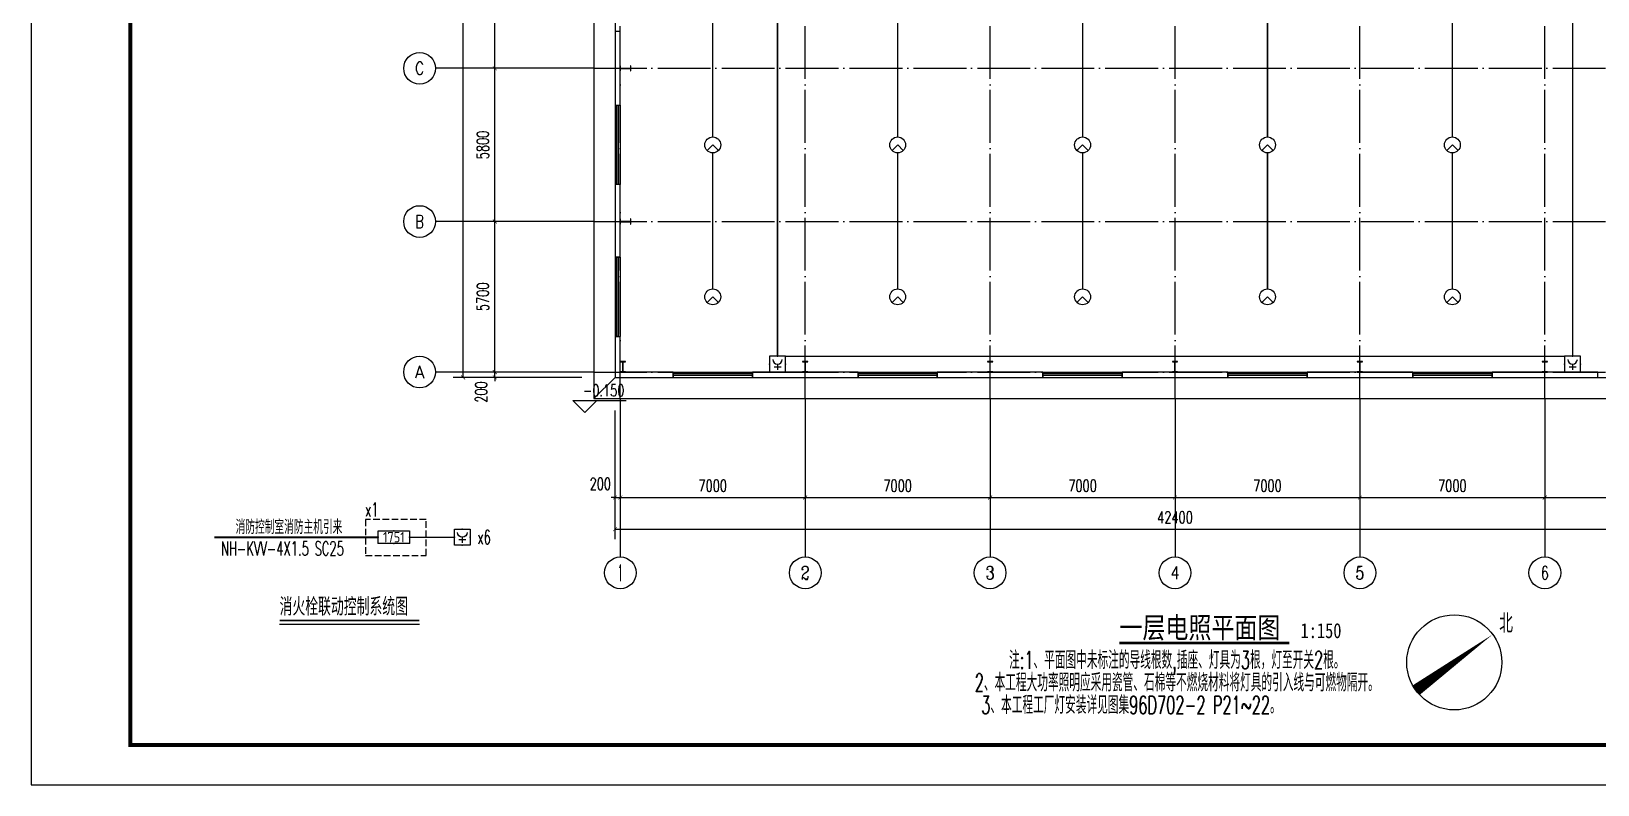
# Model space of a CAD drawing. Extents: x 33088 to 140010, y 13737 to 369010.
# Drawn here: x 33293 to 92590, y 212556 to 241076 of the extents above; entities that cross this region are included whole.
import ezdxf
from ezdxf.enums import TextEntityAlignment as Align

# ---------------------------------------------------------------- set-up
doc = ezdxf.new("R2010")
doc.units = 0
doc.header["$LTSCALE"] = 1000
doc.header["$MEASUREMENT"] = 0
for name, pattern in [('CONTINOUS', [0]), ('DASH', [0.35, 0.25, -0.1]), ('DOTE', [2.42, 2, -0.2, 0.02, -0.2])]:
    doc.linetypes.add(name, pattern=pattern)
doc.layers.get('0').update_dxf_attribs({"linetype": 'CONTINUOUS'})
doc.layers.get('DEFPOINTS').update_dxf_attribs({"linetype": 'CONTINUOUS'})
for name, color, linetype in [('AXIS', 3, 'CONTINUOUS'), ('AXIS_TEXT', 7, 'CONTINUOUS'), ('COLUMN', 99, 'CONTINUOUS'), ('DIM_ELEV', 3, 'CONTINUOUS'), ('DIM_SYMB', 3, 'CONTINUOUS'), ('DOTE', 1, 'DOTE'), ('DOTLN', 2, 'CONTINUOUS'), ('EQUIP-消防', 3, 'CONTINUOUS'), ('EQUIP-照明', 3, 'CONTINUOUS'), ('EQUIP-箱柜', 3, 'CONTINUOUS'), ('EQUIP_标注', 4, 'CONTINUOUS'), ('GROUND', 2, 'CONTINUOUS'), ('PUB_TEXT', 7, 'CONTINUOUS'), ('PUB_TITLE', 4, 'CONTINUOUS'), ('TEL_SYMB', 3, 'CONTINUOUS'), ('TEL_TEXT', 7, 'CONTINUOUS'), ('WALL', 9, 'CONTINUOUS'), ('WINDOW', 99, 'CONTINUOUS'), ('WIRE-照明', 1, 'CONTINUOUS')]:
    doc.layers.add(name, color=color, linetype=linetype)
doc.styles.add('_TCH_AXIS', font='COMPLEX', dxfattribs={"bigfont": 'GBCBIG'})
doc.styles.add('_TCH_DIM', font='SIMPLEX', dxfattribs={"bigfont": 'GBCBIG'})
doc.styles.add('_TCH_LABEL', font='COMPLEX', dxfattribs={"bigfont": 'GBCBIG'})
doc.styles.add('COMPLEX', font='COMPLEX')
doc.styles.add('DIM_FONT', font='SIMPLEX', dxfattribs={"width": 0.7, "bigfont": 'GBCBIG'})
doc.styles.get("Standard").update_dxf_attribs({"font": 'gbenor.shx', "bigfont": 'gbcbig.shx'})
doc.styles.add('STY53', font='COMPLEX', dxfattribs={"width": 0.6, "bigfont": 'HZTXT'})
doc.styles.add('新宋体', font='', dxfattribs={"width": 0.8})
doc.styles.get('新宋体').set_extended_font_data('NSimSun')
doc.dimstyles.new('DIMN150', dxfattribs={"dimscale": 1.5, "dimtxt": 300, "dimasz": 100, "dimexe": 250, "dimexo": 300, "dimgap": 150, "dimtad": 1, "dimdec": 0, "dimzin": 0, "dimtxsty": 'DIM_FONT', "dimblk": 'ARCHTICK', "dimcen": 0.09, "dimclrt": 7, "dimazin": 3, "dimtfac": 1, "dimtdec": 0, "dimtix": 1, "dimtmove": 0, "dimatfit": 3, "dimtolj": 1, "dimtzin": 0})

# ---------------------------------------------------------------- blocks, each defined once
blk = doc.blocks.new('_AXISO')
blk.add_circle((0, 0), 0.5)
at = {"layer": 'AXIS_TEXT', "style": 'COMPLEX', "width": 1.041667}
blk.add_attdef('A', text='', height=0.56, dxfattribs=at).set_placement((-0.25, -0.28), (0.25, -0.28), align=Align.FIT)
blk = doc.blocks.new('_ARCHTICK')
at = {"color": 0, "linetype": 'BYBLOCK', "const_width": 0.15}
blk.add_lwpolyline([(-0.5, -0.5), (0.5, 0.5)], dxfattribs=at)
blk = doc.blocks.new('*D74')
at = {"layer": 'AXIS', "color": 0}
for p, q in [((165343, 234065), (165343, 229190)), ((207743, 234065), (207743, 229190)), ((165343, 229565), (207743, 229565))]:
    blk.add_line(p, q, dxfattribs=at)
at = {"layer": 'DEFPOINTS', "color": 0}
for p in [(165343, 234515), (207743, 234515), (207743, 229565)]:
    blk.add_point(p, dxfattribs=at)
at = {"layer": 'AXIS', "color": 0, "xscale": 150, "yscale": 150, "zscale": 150, "rotation": 180}
blk.add_blockref('_ARCHTICK', (165343, 229565), dxfattribs=at)
at = {"layer": 'AXIS', "color": 0, "xscale": 150, "yscale": 150, "zscale": 150}
blk.add_blockref('_ARCHTICK', (207743, 229565), dxfattribs=at)
at = {"layer": 'AXIS', "color": 7, "insert": (186543, 230015), "char_height": 450, "attachment_point": 5, "style": 'DIM_FONT'}
blk.add_mtext('\\A1;42400', dxfattribs=at)
blk = doc.blocks.new('*D75')
at = {"layer": 'AXIS', "color": 0}
for p, q in [((165343, 234065), (165343, 230390)), ((165543, 234065), (165543, 230390)), ((165343, 230765), (165193, 230765)), ((165343, 230765), (165543, 230765)), ((165543, 230765), (165693, 230765))]:
    blk.add_line(p, q, dxfattribs=at)
at = {"layer": 'DEFPOINTS', "color": 0}
for p in [(165343, 234515), (165543, 234515), (165543, 230765)]:
    blk.add_point(p, dxfattribs=at)
at = {"layer": 'AXIS', "color": 0, "xscale": 150, "yscale": 150, "zscale": 150}
blk.add_blockref('_ARCHTICK', (165343, 230765), dxfattribs=at)
at = {"layer": 'AXIS', "color": 0, "xscale": 150, "yscale": 150, "zscale": 150, "rotation": 180}
blk.add_blockref('_ARCHTICK', (165543, 230765), dxfattribs=at)
at = {"layer": 'AXIS', "color": 7, "insert": (164788, 231283), "char_height": 450, "attachment_point": 5, "style": 'DIM_FONT'}
blk.add_mtext('\\A1;200', dxfattribs=at)
blk = doc.blocks.new('*D76')
at = {"layer": 'AXIS', "color": 0}
for p, q in [((165543, 234065), (165543, 230390)), ((172543, 234065), (172543, 230390)), ((165543, 230765), (172543, 230765))]:
    blk.add_line(p, q, dxfattribs=at)
at = {"layer": 'DEFPOINTS', "color": 0}
for p in [(165543, 234515), (172543, 234515), (172543, 230765)]:
    blk.add_point(p, dxfattribs=at)
at = {"layer": 'AXIS', "color": 0, "xscale": 150, "yscale": 150, "zscale": 150, "rotation": 180}
blk.add_blockref('_ARCHTICK', (165543, 230765), dxfattribs=at)
at = {"layer": 'AXIS', "color": 0, "xscale": 150, "yscale": 150, "zscale": 150}
blk.add_blockref('_ARCHTICK', (172543, 230765), dxfattribs=at)
at = {"layer": 'AXIS', "color": 7, "insert": (169043, 231215), "char_height": 450, "attachment_point": 5, "style": 'DIM_FONT'}
blk.add_mtext('\\A1;7000', dxfattribs=at)
blk = doc.blocks.new('*D77')
at = {"layer": 'AXIS', "color": 0}
for p, q in [((172543, 234065), (172543, 230390)), ((179543, 234065), (179543, 230390)), ((172543, 230765), (179543, 230765))]:
    blk.add_line(p, q, dxfattribs=at)
at = {"layer": 'DEFPOINTS', "color": 0}
for p in [(172543, 234515), (179543, 234515), (179543, 230765)]:
    blk.add_point(p, dxfattribs=at)
at = {"layer": 'AXIS', "color": 0, "xscale": 150, "yscale": 150, "zscale": 150, "rotation": 180}
blk.add_blockref('_ARCHTICK', (172543, 230765), dxfattribs=at)
at = {"layer": 'AXIS', "color": 0, "xscale": 150, "yscale": 150, "zscale": 150}
blk.add_blockref('_ARCHTICK', (179543, 230765), dxfattribs=at)
at = {"layer": 'AXIS', "color": 7, "insert": (176043, 231215), "char_height": 450, "attachment_point": 5, "style": 'DIM_FONT'}
blk.add_mtext('\\A1;7000', dxfattribs=at)
blk = doc.blocks.new('*D78')
at = {"layer": 'AXIS', "color": 0}
for p, q in [((179543, 234065), (179543, 230390)), ((186543, 234065), (186543, 230390)), ((179543, 230765), (186543, 230765))]:
    blk.add_line(p, q, dxfattribs=at)
at = {"layer": 'DEFPOINTS', "color": 0}
for p in [(179543, 234515), (186543, 234515), (186543, 230765)]:
    blk.add_point(p, dxfattribs=at)
at = {"layer": 'AXIS', "color": 0, "xscale": 150, "yscale": 150, "zscale": 150, "rotation": 180}
blk.add_blockref('_ARCHTICK', (179543, 230765), dxfattribs=at)
at = {"layer": 'AXIS', "color": 0, "xscale": 150, "yscale": 150, "zscale": 150}
blk.add_blockref('_ARCHTICK', (186543, 230765), dxfattribs=at)
at = {"layer": 'AXIS', "color": 7, "insert": (183043, 231215), "char_height": 450, "attachment_point": 5, "style": 'DIM_FONT'}
blk.add_mtext('\\A1;7000', dxfattribs=at)
blk = doc.blocks.new('*D79')
at = {"layer": 'AXIS', "color": 0}
for p, q in [((186543, 234065), (186543, 230390)), ((193543, 234065), (193543, 230390)), ((186543, 230765), (193543, 230765))]:
    blk.add_line(p, q, dxfattribs=at)
at = {"layer": 'DEFPOINTS', "color": 0}
for p in [(186543, 234515), (193543, 234515), (193543, 230765)]:
    blk.add_point(p, dxfattribs=at)
at = {"layer": 'AXIS', "color": 0, "xscale": 150, "yscale": 150, "zscale": 150, "rotation": 180}
blk.add_blockref('_ARCHTICK', (186543, 230765), dxfattribs=at)
at = {"layer": 'AXIS', "color": 0, "xscale": 150, "yscale": 150, "zscale": 150}
blk.add_blockref('_ARCHTICK', (193543, 230765), dxfattribs=at)
at = {"layer": 'AXIS', "color": 7, "insert": (190043, 231215), "char_height": 450, "attachment_point": 5, "style": 'DIM_FONT'}
blk.add_mtext('\\A1;7000', dxfattribs=at)
blk = doc.blocks.new('*D80')
at = {"layer": 'AXIS', "color": 0}
for p, q in [((193543, 234065), (193543, 230390)), ((200543, 234065), (200543, 230390)), ((193543, 230765), (200543, 230765))]:
    blk.add_line(p, q, dxfattribs=at)
at = {"layer": 'DEFPOINTS', "color": 0}
for p in [(193543, 234515), (200543, 234515), (200543, 230765)]:
    blk.add_point(p, dxfattribs=at)
at = {"layer": 'AXIS', "color": 0, "xscale": 150, "yscale": 150, "zscale": 150, "rotation": 180}
blk.add_blockref('_ARCHTICK', (193543, 230765), dxfattribs=at)
at = {"layer": 'AXIS', "color": 0, "xscale": 150, "yscale": 150, "zscale": 150}
blk.add_blockref('_ARCHTICK', (200543, 230765), dxfattribs=at)
at = {"layer": 'AXIS', "color": 7, "insert": (197043, 231215), "char_height": 450, "attachment_point": 5, "style": 'DIM_FONT'}
blk.add_mtext('\\A1;7000', dxfattribs=at)
blk = doc.blocks.new('*D81')
at = {"layer": 'AXIS', "color": 0}
for p, q in [((200543, 234065), (200543, 230390)), ((207543, 234065), (207543, 230390)), ((200543, 230765), (207543, 230765))]:
    blk.add_line(p, q, dxfattribs=at)
at = {"layer": 'DEFPOINTS', "color": 0}
for p in [(200543, 234515), (207543, 234515), (207543, 230765)]:
    blk.add_point(p, dxfattribs=at)
at = {"layer": 'AXIS', "color": 0, "xscale": 150, "yscale": 150, "zscale": 150, "rotation": 180}
blk.add_blockref('_ARCHTICK', (200543, 230765), dxfattribs=at)
at = {"layer": 'AXIS', "color": 0, "xscale": 150, "yscale": 150, "zscale": 150}
blk.add_blockref('_ARCHTICK', (207543, 230765), dxfattribs=at)
at = {"layer": 'AXIS', "color": 7, "insert": (204043, 231215), "char_height": 450, "attachment_point": 5, "style": 'DIM_FONT'}
blk.add_mtext('\\A1;7000', dxfattribs=at)
blk = doc.blocks.new('*D101')
at = {"layer": 'AXIS', "color": 0}
for p, q in [((164093, 270315), (159218, 270315)), ((159593, 235315), (159593, 270315)), ((164093, 235315), (159218, 235315))]:
    blk.add_line(p, q, dxfattribs=at)
at = {"layer": 'DEFPOINTS', "color": 0}
for p in [(159593, 270315), (164543, 270315), (164543, 235315)]:
    blk.add_point(p, dxfattribs=at)
at = {"layer": 'AXIS', "color": 0, "xscale": 150, "yscale": 150, "zscale": 150}
for p, rotation in [((159593, 270315), 90), ((159593, 235315), 270)]:
    blk.add_blockref('_ARCHTICK', p, dxfattribs=dict(at, rotation=rotation))
at = {"layer": 'AXIS', "color": 7, "insert": (159143, 252815), "char_height": 450, "attachment_point": 5, "rotation": 90, "style": 'DIM_FONT'}
blk.add_mtext('\\A1;35000', dxfattribs=at)
blk = doc.blocks.new('*D102')
at = {"layer": 'AXIS', "color": 0}
for p, q in [((164093, 235515), (160418, 235515)), ((160793, 235515), (160793, 235665)), ((160793, 235315), (160793, 235515)), ((164093, 235315), (160418, 235315)), ((160793, 235315), (160793, 235165))]:
    blk.add_line(p, q, dxfattribs=at)
at = {"layer": 'DEFPOINTS', "color": 0}
for p in [(160793, 235515), (164543, 235515), (164543, 235315)]:
    blk.add_point(p, dxfattribs=at)
at = {"layer": 'AXIS', "color": 0, "xscale": 150, "yscale": 150, "zscale": 150}
for p, rotation in [((160793, 235515), 270), ((160793, 235315), 90)]:
    blk.add_blockref('_ARCHTICK', p, dxfattribs=dict(at, rotation=rotation))
at = {"layer": 'AXIS', "color": 7, "insert": (160276, 234760), "char_height": 450, "attachment_point": 5, "rotation": 90, "style": 'DIM_FONT'}
blk.add_mtext('\\A1;200', dxfattribs=at)
blk = doc.blocks.new('*D103')
at = {"layer": 'AXIS', "color": 0}
for p, q in [((164093, 241215), (160418, 241215)), ((160793, 235515), (160793, 241215)), ((164093, 235515), (160418, 235515))]:
    blk.add_line(p, q, dxfattribs=at)
at = {"layer": 'DEFPOINTS', "color": 0}
for p in [(160793, 241215), (164543, 241215), (164543, 235515)]:
    blk.add_point(p, dxfattribs=at)
at = {"layer": 'AXIS', "color": 0, "xscale": 150, "yscale": 150, "zscale": 150}
for p, rotation in [((160793, 241215), 90), ((160793, 235515), 270)]:
    blk.add_blockref('_ARCHTICK', p, dxfattribs=dict(at, rotation=rotation))
at = {"layer": 'AXIS', "color": 7, "insert": (160343, 238365), "char_height": 450, "attachment_point": 5, "rotation": 90, "style": 'DIM_FONT'}
blk.add_mtext('\\A1;5700', dxfattribs=at)
blk = doc.blocks.new('*D104')
at = {"layer": 'AXIS', "color": 0}
for p, q in [((164093, 247015), (160418, 247015)), ((160793, 241215), (160793, 247015)), ((164093, 241215), (160418, 241215))]:
    blk.add_line(p, q, dxfattribs=at)
at = {"layer": 'DEFPOINTS', "color": 0}
for p in [(160793, 247015), (164543, 247015), (164543, 241215)]:
    blk.add_point(p, dxfattribs=at)
at = {"layer": 'AXIS', "color": 0, "xscale": 150, "yscale": 150, "zscale": 150}
for p, rotation in [((160793, 247015), 90), ((160793, 241215), 270)]:
    blk.add_blockref('_ARCHTICK', p, dxfattribs=dict(at, rotation=rotation))
at = {"layer": 'AXIS', "color": 7, "insert": (160343, 244115), "char_height": 450, "attachment_point": 5, "rotation": 90, "style": 'DIM_FONT'}
blk.add_mtext('\\A1;5800', dxfattribs=at)
blk = doc.blocks.new('*D105')
at = {"layer": 'AXIS', "color": 0}
for p, q in [((164093, 252815), (160418, 252815)), ((160793, 247015), (160793, 252815)), ((164093, 247015), (160418, 247015))]:
    blk.add_line(p, q, dxfattribs=at)
at = {"layer": 'DEFPOINTS', "color": 0}
for p in [(160793, 252815), (164543, 252815), (164543, 247015)]:
    blk.add_point(p, dxfattribs=at)
at = {"layer": 'AXIS', "color": 0, "xscale": 150, "yscale": 150, "zscale": 150}
for p, rotation in [((160793, 252815), 90), ((160793, 247015), 270)]:
    blk.add_blockref('_ARCHTICK', p, dxfattribs=dict(at, rotation=rotation))
at = {"layer": 'AXIS', "color": 7, "insert": (160343, 249915), "char_height": 450, "attachment_point": 5, "rotation": 90, "style": 'DIM_FONT'}
blk.add_mtext('\\A1;5800', dxfattribs=at)
blk = doc.blocks.new('$WINLIB2D$00000001')
for p, q in [((-0.5, 0.5), (0.5, 0.5)), ((-0.5, 0.5), (-0.5, -0.5)), ((0.5, -0.5), (0.5, 0.5)), ((0.5, 0.167), (-0.5, 0.167)), ((0.5, -0.167), (-0.5, -0.167)), ((-0.5, -0.5), (0.5, -0.5))]:
    blk.add_line(p, q)
blk = doc.blocks.new('$EQUIP$00001176')
for q in [(-0.354, -0.354), (0.354, -0.354)]:
    blk.add_line((0, 0), q)
blk.add_circle((0, 0), 0.5)
at = {"style": '_TCH_LABEL', "flags": 9}
blk.add_attdef('A', (0, 0), '', height=0.00002, dxfattribs=at)
blk = doc.blocks.new('$EQUIP$00001712')
for p, q in [((-0.5, 1), (-0.5, 0)), ((0.5, 1), (-0.5, 1)), ((0.5, 0), (0.5, 1)), ((-0.5, 0), (0.5, 0)), ((-0.219, 0.331), (0.222, 0.331)), ((0, 0.5), (0, 0.15))]:
    blk.add_line(p, q)
blk.add_arc((0, 0.8), 0.3, 180, 0)
for p in [(0, 1), (-0.5, 0.5), (0, 0), (0.5, 0.5)]:
    blk.add_point(p)
at = {"flags": 1}
blk.add_attdef('B', text='', height=0.4, dxfattribs=at).set_placement((0.726, 0.302), align=Align.MIDDLE_CENTER)
blk = doc.blocks.new('$EQUIP$00002656')
for p, q in [((-0.5, 1), (-0.5, 0)), ((0.5, 1), (-0.5, 1)), ((0.5, 0), (0.5, 1)), ((-0.5, 0), (0.5, 0)), ((-0.219, 0.331), (0.222, 0.331)), ((0, 0.5), (0, 0.15))]:
    blk.add_line(p, q)
at = {"const_width": 0.04}
blk.add_lwpolyline([(-0.5, 1), (0.5, 1), (0.5, 0), (-0.5, 0), (-0.5, 1), (0.5, 1)], dxfattribs=at)
blk.add_arc((0, 0.8), 0.3, 180, 0)
for p in [(0, 1), (-0.5, 0.5), (0, 0), (0.5, 0.5)]:
    blk.add_point(p)
at = {"color": 7, "flags": 1}
blk.add_attdef('B', text='', height=0.4, dxfattribs=at).set_placement((0.762, 0.292), align=Align.MIDDLE_CENTER)
blk = doc.blocks.new('$EQUIP$00002700')
for p, q in [((-0.75, 0.6), (-0.75, 0)), ((0.75, 0.6), (-0.75, 0.6)), ((-0.75, 0), (0.75, 0)), ((0.75, 0), (0.75, 0.6))]:
    blk.add_line(p, q)
at = {"const_width": 0.04}
blk.add_lwpolyline([(-0.75, 0.6), (-0.75, 0), (0.75, 0), (0.75, 0.6), (-0.75, 0.6), (-0.75, 0)], dxfattribs=at)
for p in [(-0.75, 0.3), (0, 0.6), (0, 0), (0.75, 0.3)]:
    blk.add_point(p)
at = {"color": 7}
blk.add_attdef('$TEXT$', text='', height=0.5, dxfattribs=at).set_placement((0, 0.3), align=Align.MIDDLE_CENTER)
blk = doc.blocks.new('DF212R')
at = {"layer": 'AXIS', "color": 8}
for p, q in [((164543.5, 247015), (158543.5, 247015)), ((164543.5, 241215), (158543.5, 241215)), ((164543.5, 235515), (158543.5, 235515)), ((165543.5, 234515), (165543.5, 228515)), ((172543.5, 234515), (172543.5, 228515)), ((179543.5, 234515), (179543.5, 228515)), ((186543.5, 234515), (186543.5, 228515)), ((193543.5, 234515), (193543.5, 228515)), ((200543.5, 234515), (200543.5, 228515))]:
    blk.add_line(p, q, dxfattribs=at)
at = {"layer": 'COLUMN', "color": 8}
for p, q in [((165553.5, 247115), (165543.5, 247115)), ((165543.5, 247115), (165543.5, 246915)), ((165543.5, 246915), (165553.5, 246915)), ((165553.5, 247018.9), (165553.5, 247115)), ((165558.5, 247013.9), (165553.5, 247018.9)), ((165553.5, 247002.9), (165558.5, 247007.9)), ((165553.5, 246915), (165553.5, 247002.9)), ((165928.5, 247013.9), (165558.5, 247013.9)), ((165558.5, 247007.9), (165928.5, 247007.9)), ((165933.5, 247018.9), (165928.5, 247013.9)), ((165928.5, 247007.9), (165933.5, 247002.9)), ((165943.5, 247115), (165933.5, 247115)), ((165933.5, 247115), (165933.5, 247018.9)), ((165933.5, 247002.9), (165933.5, 246915)), ((165933.5, 246915), (165943.5, 246915)), ((165943.5, 246915), (165943.5, 247115)), ((165553.5, 241315), (165543.5, 241315)), ((165543.5, 241315), (165543.5, 241115)), ((165543.5, 241115), (165553.5, 241115)), ((165553.5, 241218.9), (165553.5, 241315)), ((165558.5, 241213.9), (165553.5, 241218.9)), ((165553.5, 241202.9), (165558.5, 241207.9)), ((165553.5, 241115), (165553.5, 241202.9)), ((165928.5, 241213.9), (165558.5, 241213.9)), ((165558.5, 241207.9), (165928.5, 241207.9)), ((165933.5, 241218.9), (165928.5, 241213.9)), ((165928.5, 241207.9), (165933.5, 241202.9)), ((165943.5, 241315), (165933.5, 241315)), ((165933.5, 241315), (165933.5, 241218.9)), ((165933.5, 241202.9), (165933.5, 241115)), ((165933.5, 241115), (165943.5, 241115)), ((165943.5, 241115), (165943.5, 241315)), ((165743.5, 235915), (165543.5, 235915)), ((165543.5, 235915), (165543.5, 235905)), ((165543.5, 235905), (165631.3, 235905)), ((165631.3, 235525), (165543.5, 235525)), ((165543.5, 235525), (165543.5, 235515)), ((165543.5, 235515), (165743.5, 235515)), ((165631.3, 235905), (165636.3, 235900)), ((165636.3, 235530), (165631.3, 235525)), ((165636.3, 235900), (165636.3, 235530)), ((165642.3, 235900), (165647.3, 235905)), ((165642.3, 235530), (165642.3, 235900)), ((165647.3, 235525), (165642.3, 235530)), ((165647.3, 235905), (165743.5, 235905)), ((165743.5, 235525), (165647.3, 235525)), ((165743.5, 235905), (165743.5, 235915)), ((165743.5, 235515), (165743.5, 235525)), ((172643.5, 235915), (172443.5, 235915)), ((172443.5, 235915), (172443.5, 235905)), ((172443.5, 235905), (172531.3, 235905)), ((172531.3, 235525), (172443.5, 235525)), ((172443.5, 235525), (172443.5, 235515)), ((172443.5, 235515), (172643.5, 235515)), ((172531.3, 235905), (172536.3, 235900)), ((172536.3, 235530), (172531.3, 235525)), ((172536.3, 235900), (172536.3, 235530)), ((172542.3, 235900), (172547.3, 235905)), ((172542.3, 235530), (172542.3, 235900)), ((172547.3, 235525), (172542.3, 235530)), ((172547.3, 235905), (172643.5, 235905)), ((172643.5, 235525), (172547.3, 235525)), ((172643.5, 235905), (172643.5, 235915)), ((172643.5, 235515), (172643.5, 235525)), ((179643.5, 235915), (179443.5, 235915)), ((179443.5, 235915), (179443.5, 235905)), ((179443.5, 235905), (179531.3, 235905)), ((179531.3, 235525), (179443.5, 235525)), ((179443.5, 235525), (179443.5, 235515)), ((179443.5, 235515), (179643.5, 235515)), ((179531.3, 235905), (179536.3, 235900)), ((179536.3, 235530), (179531.3, 235525)), ((179536.3, 235900), (179536.3, 235530)), ((179542.3, 235900), (179547.3, 235905)), ((179542.3, 235530), (179542.3, 235900)), ((179547.3, 235525), (179542.3, 235530)), ((179547.3, 235905), (179643.5, 235905)), ((179643.5, 235525), (179547.3, 235525)), ((179643.5, 235905), (179643.5, 235915)), ((179643.5, 235515), (179643.5, 235525)), ((186643.5, 235915), (186443.5, 235915)), ((186443.5, 235915), (186443.5, 235905)), ((186443.5, 235905), (186531.3, 235905)), ((186531.3, 235525), (186443.5, 235525)), ((186443.5, 235525), (186443.5, 235515)), ((186443.5, 235515), (186643.5, 235515)), ((186531.3, 235905), (186536.3, 235900)), ((186536.3, 235530), (186531.3, 235525)), ((186536.3, 235900), (186536.3, 235530)), ((186542.3, 235900), (186547.3, 235905)), ((186542.3, 235530), (186542.3, 235900)), ((186547.3, 235525), (186542.3, 235530)), ((186547.3, 235905), (186643.5, 235905)), ((186643.5, 235525), (186547.3, 235525)), ((186643.5, 235905), (186643.5, 235915)), ((186643.5, 235515), (186643.5, 235525)), ((193643.5, 235915), (193443.5, 235915)), ((193443.5, 235915), (193443.5, 235905)), ((193443.5, 235905), (193531.3, 235905)), ((193531.3, 235525), (193443.5, 235525)), ((193443.5, 235525), (193443.5, 235515)), ((193443.5, 235515), (193643.5, 235515)), ((193531.3, 235905), (193536.3, 235900)), ((193536.3, 235530), (193531.3, 235525)), ((193536.3, 235900), (193536.3, 235530)), ((193542.3, 235900), (193547.3, 235905)), ((193542.3, 235530), (193542.3, 235900)), ((193547.3, 235525), (193542.3, 235530)), ((193547.3, 235905), (193643.5, 235905)), ((193643.5, 235525), (193547.3, 235525)), ((193643.5, 235905), (193643.5, 235915)), ((193643.5, 235515), (193643.5, 235525)), ((200643.5, 235915), (200443.5, 235915)), ((200443.5, 235915), (200443.5, 235905)), ((200443.5, 235905), (200531.3, 235905)), ((200531.3, 235525), (200443.5, 235525)), ((200443.5, 235525), (200443.5, 235515)), ((200443.5, 235515), (200643.5, 235515)), ((200531.3, 235905), (200536.3, 235900)), ((200536.3, 235530), (200531.3, 235525)), ((200536.3, 235900), (200536.3, 235530)), ((200542.3, 235900), (200547.3, 235905)), ((200542.3, 235530), (200542.3, 235900)), ((200547.3, 235525), (200542.3, 235530)), ((200547.3, 235905), (200643.5, 235905)), ((200643.5, 235525), (200547.3, 235525)), ((200643.5, 235905), (200643.5, 235915)), ((200643.5, 235515), (200643.5, 235525))]:
    blk.add_line(p, q, dxfattribs=at)
at = {"layer": 'DIM_ELEV', "color": 8}
for p, q in [((164199.2, 233990.9), (163749.2, 234440.9)), ((163749.2, 234440.9), (165769, 234440.9)), ((164199.2, 233990.9), (164649.2, 234440.9))]:
    blk.add_line(p, q, dxfattribs=at)
at = {"layer": 'DOTE', "color": 8}
for p, q in [((165543.5, 234515), (165543.5, 271115)), ((172543.5, 234515), (172543.5, 271115)), ((179543.5, 234515), (179543.5, 271115)), ((186543.5, 234515), (186543.5, 271115)), ((193543.5, 234515), (193543.5, 271115)), ((200543.5, 234515), (200543.5, 271115)), ((164543.5, 247015), (208543.5, 247015)), ((164543.5, 241215), (208543.5, 241215)), ((164543.5, 235515), (208543.5, 235515))]:
    blk.add_line(p, q, dxfattribs=at)
at = {"layer": 'GROUND', "color": 8}
for p, q in [((164543.5, 271115), (164543.5, 234515)), ((165343.5, 270315), (165343.5, 235315)), ((165343.5, 235315), (164543.5, 234515)), ((165343.5, 235315), (207743.5, 235315)), ((164543.5, 234515), (208543.5, 234515))]:
    blk.add_line(p, q, dxfattribs=at)
at = {"layer": 'WALL', "color": 8}
for p, q in [((165543.5, 248415), (165343.5, 248415)), ((165343.5, 248415), (165343.5, 247013)), ((165543.5, 247115), (165543.5, 248415)), ((165343.5, 247013), (165343.5, 245615)), ((165543.5, 245615), (165543.5, 246915)), ((165343.5, 245615), (165543.5, 245615)), ((165543.5, 242615), (165343.5, 242615)), ((165343.5, 242615), (165343.5, 241213)), ((165543.5, 241315), (165543.5, 242615)), ((165343.5, 241213), (165343.5, 239865)), ((165543.5, 239865), (165543.5, 241115)), ((165343.5, 239865), (165543.5, 239865)), ((165543.5, 236865), (165343.5, 236865)), ((165343.5, 236865), (165343.5, 235315)), ((165543.5, 235915), (165543.5, 236865)), ((165543.5, 235525), (165543.5, 235905)), ((167543.5, 235515), (165743.5, 235515)), ((167543.5, 235315), (167543.5, 235515)), ((172443.5, 235515), (170543.5, 235515)), ((170543.5, 235515), (170543.5, 235315)), ((174543.5, 235515), (172643.5, 235515)), ((174543.5, 235315), (174543.5, 235515)), ((179443.5, 235515), (177543.5, 235515)), ((177543.5, 235515), (177543.5, 235315)), ((181543.5, 235515), (179643.5, 235515)), ((181543.5, 235315), (181543.5, 235515)), ((186443.5, 235515), (184543.5, 235515)), ((184543.5, 235515), (184543.5, 235315)), ((188543.5, 235515), (186643.5, 235515)), ((188543.5, 235315), (188543.5, 235515)), ((193443.5, 235515), (191543.5, 235515)), ((191543.5, 235515), (191543.5, 235315)), ((195543.5, 235515), (193643.5, 235515)), ((195543.5, 235315), (195543.5, 235515)), ((200443.5, 235515), (198543.5, 235515)), ((198543.5, 235515), (198543.5, 235315)), ((202543.5, 235515), (200643.5, 235515)), ((202543.5, 235315), (202543.5, 235515)), ((165343.5, 235315), (167543.5, 235315)), ((170543.5, 235315), (172541.4, 235315)), ((172541.4, 235315), (174543.5, 235315)), ((177543.5, 235315), (179541.4, 235315)), ((179541.4, 235315), (181543.5, 235315)), ((184543.5, 235315), (186541.4, 235315)), ((186541.4, 235315), (188543.5, 235315)), ((191543.5, 235315), (193541.4, 235315)), ((193541.4, 235315), (195543.5, 235315)), ((198543.5, 235315), (200541.4, 235315)), ((200541.4, 235315), (202543.5, 235315))]:
    blk.add_line(p, q, dxfattribs=at)
at = {"layer": 'AXIS', "color": 8}
ref = blk.add_blockref('_AXISO', (157943.5, 247015), dxfattribs=dict(at, xscale=1200, yscale=1200, zscale=1200))
ref.add_attrib('A', 'C', dxfattribs={"layer": 'AXIS_TEXT', "color": 8, "height": 480.7, "style": '_TCH_AXIS'}).set_placement((157771.8, 246774.7), (158115.2, 246774.7), align=Align.FIT)
ref = blk.add_blockref('_AXISO', (157943.5, 241215), dxfattribs=dict(at, xscale=1200, yscale=1200, zscale=1200))
ref.add_attrib('A', 'B', dxfattribs={"layer": 'AXIS_TEXT', "color": 8, "height": 493.2, "style": '_TCH_AXIS', "width": 0.823529}).set_placement((157779.1, 240968.5), (158107.9, 240968.5), align=Align.FIT)
ref = blk.add_blockref('_AXISO', (157943.5, 235515), dxfattribs=dict(at, xscale=1200, yscale=1200, zscale=1200))
ref.add_attrib('A', 'A', dxfattribs={"layer": 'AXIS_TEXT', "color": 8, "height": 468.8, "style": '_TCH_AXIS', "width": 0.888889}).set_placement((157764.9, 235280.7), (158122.1, 235280.7), align=Align.FIT)
ref = blk.add_blockref('_AXISO', (165543.5, 227915), dxfattribs=dict(at, xscale=1200, yscale=1200, zscale=1200))
ref.add_attrib('A', '1', dxfattribs={"layer": 'AXIS_TEXT', "color": 8, "height": 624.4, "style": '_TCH_AXIS', "width": 0.555556}).set_placement((165469.2, 227602.9), (165617.8, 227602.9), align=Align.FIT)
ref = blk.add_blockref('_AXISO', (172543.5, 227915), dxfattribs=dict(at, xscale=1200, yscale=1200, zscale=1200))
ref.add_attrib('A', '2', dxfattribs={"layer": 'AXIS_TEXT', "color": 8, "height": 493.2, "style": '_TCH_AXIS'}).set_placement((172379.1, 227668.5), (172707.9, 227668.5), align=Align.FIT)
ref = blk.add_blockref('_AXISO', (179543.5, 227915), dxfattribs=dict(at, xscale=1200, yscale=1200, zscale=1200))
ref.add_attrib('A', '3', dxfattribs={"layer": 'AXIS_TEXT', "color": 8, "height": 493.2, "style": '_TCH_AXIS'}).set_placement((179379.1, 227668.5), (179707.9, 227668.5), align=Align.FIT)
ref = blk.add_blockref('_AXISO', (186543.5, 227915), dxfattribs=dict(at, xscale=1200, yscale=1200, zscale=1200))
ref.add_attrib('A', '4', dxfattribs={"layer": 'AXIS_TEXT', "color": 8, "height": 480.7, "style": '_TCH_AXIS', "width": 0.9375}).set_placement((186371.8, 227674.7), (186715.2, 227674.7), align=Align.FIT)
ref = blk.add_blockref('_AXISO', (193543.5, 227915), dxfattribs=dict(at, xscale=1200, yscale=1200, zscale=1200))
ref.add_attrib('A', '5', dxfattribs={"layer": 'AXIS_TEXT', "color": 8, "height": 493.2, "style": '_TCH_AXIS'}).set_placement((193379.1, 227668.5), (193707.9, 227668.5), align=Align.FIT)
ref = blk.add_blockref('_AXISO', (200543.5, 227915), dxfattribs=dict(at, xscale=1200, yscale=1200, zscale=1200))
ref.add_attrib('A', '6', dxfattribs={"layer": 'AXIS_TEXT', "color": 8, "height": 506.1, "style": '_TCH_AXIS', "width": 0.928571}).set_placement((200386.8, 227662), (200700.1, 227662), align=Align.FIT)
at = {"layer": 'WINDOW', "color": 8, "xscale": 3000, "zscale": 3000, "rotation": 270}
for p, yscale in [((165443.5, 244115), -200), ((165443.5, 238365), 200)]:
    blk.add_blockref('$WINLIB2D$00000001', p, dxfattribs=dict(at, yscale=yscale))
at = {"layer": 'WINDOW', "color": 8, "xscale": 3000, "yscale": 200, "zscale": 3000}
for p in [(169043.5, 235415), (176043.5, 235415), (183043.5, 235415), (190043.5, 235415), (197043.5, 235415)]:
    blk.add_blockref('$WINLIB2D$00000001', p, dxfattribs=at)
at = {"layer": 'PUB_TEXT', "color": 7, "style": '_TCH_DIM', "width": 0.705882}
blk.add_text('-0.150', height=446.25, dxfattribs=at).set_placement((164134, 234598.4))
at = {"layer": 'AXIS', "color": 8}
for p1, p2, distance, picture, middle in [((164543.5, 235315), (164543.5, 270315), 4950, '*D101', (159143.5, 252815)), ((164543.5, 247015), (164543.5, 252815), 3750, '*D105', (160343.5, 249915)), ((164543.5, 241215), (164543.5, 247015), 3750, '*D104', (160343.5, 244115)), ((164543.5, 235515), (164543.5, 241215), 3750, '*D103', (160343.5, 238365)), ((165343.5, 234515), (207743.5, 234515), -4950, '*D74', (186543.5, 230015)), ((165543.5, 234515), (172543.5, 234515), -3750, '*D76', (169043.5, 231215)), ((172543.5, 234515), (179543.5, 234515), -3750, '*D77', (176043.5, 231215)), ((179543.5, 234515), (186543.5, 234515), -3750, '*D78', (183043.5, 231215)), ((186543.5, 234515), (193543.5, 234515), -3750, '*D79', (190043.5, 231215)), ((193543.5, 234515), (200543.5, 234515), -3750, '*D80', (197043.5, 231215)), ((200543.5, 234515), (207543.5, 234515), -3750, '*D81', (204043.5, 231215))]:
    dim = blk.add_aligned_dim(p1=p1, p2=p2, distance=distance, dimstyle='DIMN150', dxfattribs=at)
    dim.commit()
    dim.dimension.update_dxf_attribs({"geometry": picture, "text_midpoint": middle})
for base, p1, p2, angle, picture, middle in [((160793.5, 235515), (164543.5, 235315), (164543.5, 235515), 90, '*D102', (160276, 234760)), ((165543.5, 230765), (165343.5, 234515), (165543.5, 234515), 0, '*D75', (164788.5, 231282.5))]:
    dim = blk.add_linear_dim(base=base, p1=p1, p2=p2, angle=angle, dimstyle='DIMN150', dxfattribs=at)
    dim.commit()
    dim.dimension.update_dxf_attribs({"geometry": picture, "text_midpoint": middle, "dimtype": 161})

msp = doc.modelspace()

# ---------------------------------------------------------------- linework, layer by layer
at = {"layer": 'DIM_SYMB'}
msp.add_lwpolyline([(85707, 216126, 450, 0, 0), (88617, 218245, 0, 0, 0)], format="xyseb", dxfattribs=at)
msp.add_circle((87162, 217186), 1800, dxfattribs=at)
at = {"layer": 'DOTLN', "linetype": 'DASH'}
msp.add_lwpolyline([(48235, 222596), (45944, 222596), (45944, 221232), (48235, 221232)], close=True, dxfattribs=at)
at = {"layer": 'EQUIP_标注', "const_width": 70}
msp.add_lwpolyline([(42691, 218774), (47985, 218774)], dxfattribs=at)
at = {"layer": 'EQUIP_标注'}
msp.add_lwpolyline([(42691, 218634), (47985, 218634)], dxfattribs=at)
at = {"layer": 'PUB_TITLE'}
msp.add_lwpolyline([(33293, 212556), (122393, 212556), (122393, 275556), (33293, 275556)], close=True, dxfattribs=at)
at = {"layer": 'PUB_TITLE', "const_width": 150}
msp.add_lwpolyline([(37043, 214056), (120893, 214056), (120893, 274056), (37043, 274056)], close=True, dxfattribs=at)
at = {"layer": 'TEL_SYMB', "color": 1, "const_width": 105}
msp.add_lwpolyline([(74487, 217919), (80921, 217919)], dxfattribs=at)
at = {"layer": 'WIRE-照明', "color": 5, "linetype": 'CONTINUOUS', "const_width": 52.5}
for points in [[(61541, 262176), (61541, 228776)], [(91640, 228776), (91640, 262176)], [(61841, 228776), (91340, 228776)]]:
    msp.add_lwpolyline(points, dxfattribs=at)
at = {"layer": 'WIRE-照明', "linetype": 'CONTINUOUS'}
for points, const_width in [([(59090, 237076), (59090, 242276)], 52.5), ([(66090, 237076), (66090, 242276)], 52.5), ([(73090, 237076), (73090, 242276)], 52.5), ([(80090, 237076), (80090, 242276)], 52.5), ([(87090, 237076), (87090, 242276)], 52.5), ([(59090, 231326), (59090, 236476)], 52.5), ([(66090, 231326), (66090, 236476)], 52.5), ([(73090, 231326), (73090, 236476)], 52.5), ([(80090, 231326), (80090, 236476)], 52.5), ([(87090, 231326), (87090, 236476)], 52.5), ([(46423, 221924), (40217, 221924)], 75)]:
    msp.add_lwpolyline(points, dxfattribs=dict(at, const_width=const_width))
at = {"layer": 'WIRE-照明', "color": 4, "linetype": 'CONTINUOUS', "const_width": 52.5}
msp.add_lwpolyline([(49309, 221924), (47611, 221924)], dxfattribs=at)

# ---------------------------------------------------------------- block references
msp.add_blockref('DF212R', (-109954, -7339))
at = {"layer": 'EQUIP-消防', "xscale": 600, "yscale": 600, "zscale": 600}
for p in [(61541, 228176), (91640, 228176)]:
    msp.add_blockref('$EQUIP$00001712', p, dxfattribs=at)
at = {"layer": 'EQUIP-消防', "color": 180, "xscale": -600, "yscale": 600, "zscale": 600}
msp.add_blockref('$EQUIP$00002656', (49609, 221624), dxfattribs=at)
at = {"layer": 'EQUIP-照明', "xscale": 600, "yscale": 600, "zscale": 600}
for p in [(59090, 236776), (66090, 236776), (73090, 236776), (80090, 236776), (87090, 236776), (59090, 231026), (66090, 231026), (73090, 231026), (80090, 231026), (87090, 231026)]:
    msp.add_blockref('$EQUIP$00001176', p, dxfattribs=at)
at = {"layer": 'EQUIP-箱柜', "linetype": 'CONTINOUS'}
ref = msp.add_blockref('$EQUIP$00002700', (47017, 221686), dxfattribs=dict(at, xscale=-792, yscale=792, zscale=792))
ref.add_attrib('$TEXT$', '1751', dxfattribs={"layer": '0', "color": 7, "height": 396}).set_placement((47017, 221924), align=Align.MIDDLE_CENTER)

# ---------------------------------------------------------------- texts
at = {"layer": 'PUB_TEXT', "style": '_TCH_DIM'}
msp.add_text('北', height=723, dxfattribs=at).set_placement((88862, 218302))
at = {"layer": 'TEL_TEXT'}
msp.add_text('消火栓联动控制系统图', height=675.2, dxfattribs=at).set_placement((42691, 218958))
at = {"layer": 'TEL_TEXT', "color": 1, "style": '新宋体', "width": 0.8}
for s, height, p in [('一层电照平面图', 797.5, (74487, 218104)), ('1:150', 569.6, (81341, 218104))]:
    msp.add_text(s, height=height, dxfattribs=at).set_placement(p)
at = {"layer": 'WIRE-照明', "color": 3, "linetype": 'CONTINUOUS', "style": 'STY53', "width": 0.6}
for s, height, p in [('x1', 532.2, (46180, 222977)), ('消防控制室消防主机引来', 532.22, (43048, 222342)), ('x6', 532.2, (50434, 221922)), ('NH-KVV-4X1.5 SC25', 532.22, (42799, 221492)), ('注:1、平面图中未标注的导线根数,插座、灯具为3根，灯至开关2根。', 673.44, (76657, 217208)), ('2、本工程大功率照明应采用瓷管、石棉等不燃烧材料将灯具的引入线与可燃物隔开。', 673.44, (76657, 216458)), ('3、本工程工厂灯安装详见图集96D702-2 P21~22。', 673.44, (74923, 215607))]:
    msp.add_text(s, height=height, dxfattribs=at).set_placement(p, align=Align.MIDDLE)

doc.saveas('drawing.dxf')
